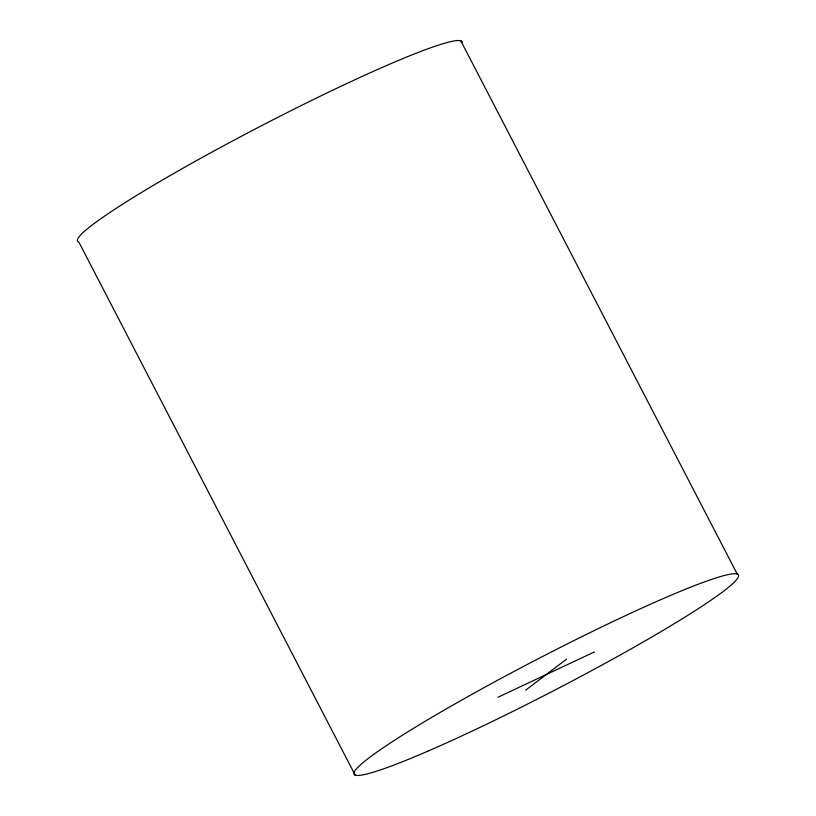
<?xml version="1.0" encoding="UTF-8"?>
<svg xmlns="http://www.w3.org/2000/svg" width="816" height="816" viewBox="0 0 816 816"><rect width="100%" height="100%" fill="white"/><g stroke="black" fill="none" stroke-linecap="round" stroke-linejoin="round"><path stroke-width="1.22" d="M525.779 690.091L566.6 659.104M498.025 697.231L594.354 651.964M460.795 40.8L737.185 573.995M355.205 775.2L78.815 242.005A216.556 17.748 -27.4 0 1 256.265 128.449A216.556 17.748 -27.4 0 1 462.213 42.157M427.798 751.189A216.556 17.748 -27.4 0 0 736.766 579.421A216.556 17.748 -27.4 0 0 474.004 693.192A216.556 17.748 -27.4 0 0 427.798 751.189"/></g></svg>
